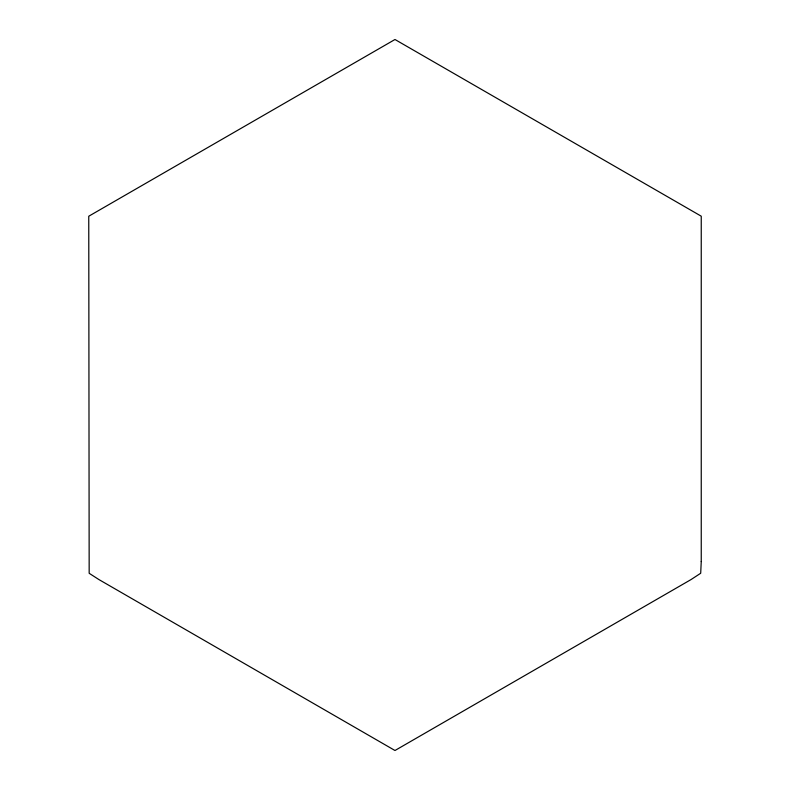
<?xml version="1.0" encoding="UTF-8"?>
<svg xmlns="http://www.w3.org/2000/svg" width="790" height="790" viewBox="0 0 790 790"><rect width="100%" height="100%" fill="white"/><g stroke="black" fill="none" stroke-linecap="round" stroke-linejoin="round"><path stroke-width="1.19" d="M701.244 561.522L700.7 573.244L691.043 579.564L394.98 750.5L98.918 579.564L89.171 573.293L88.757 216.223L394.98 39.5L701.244 216.193L701.244 561.522"/></g></svg>
